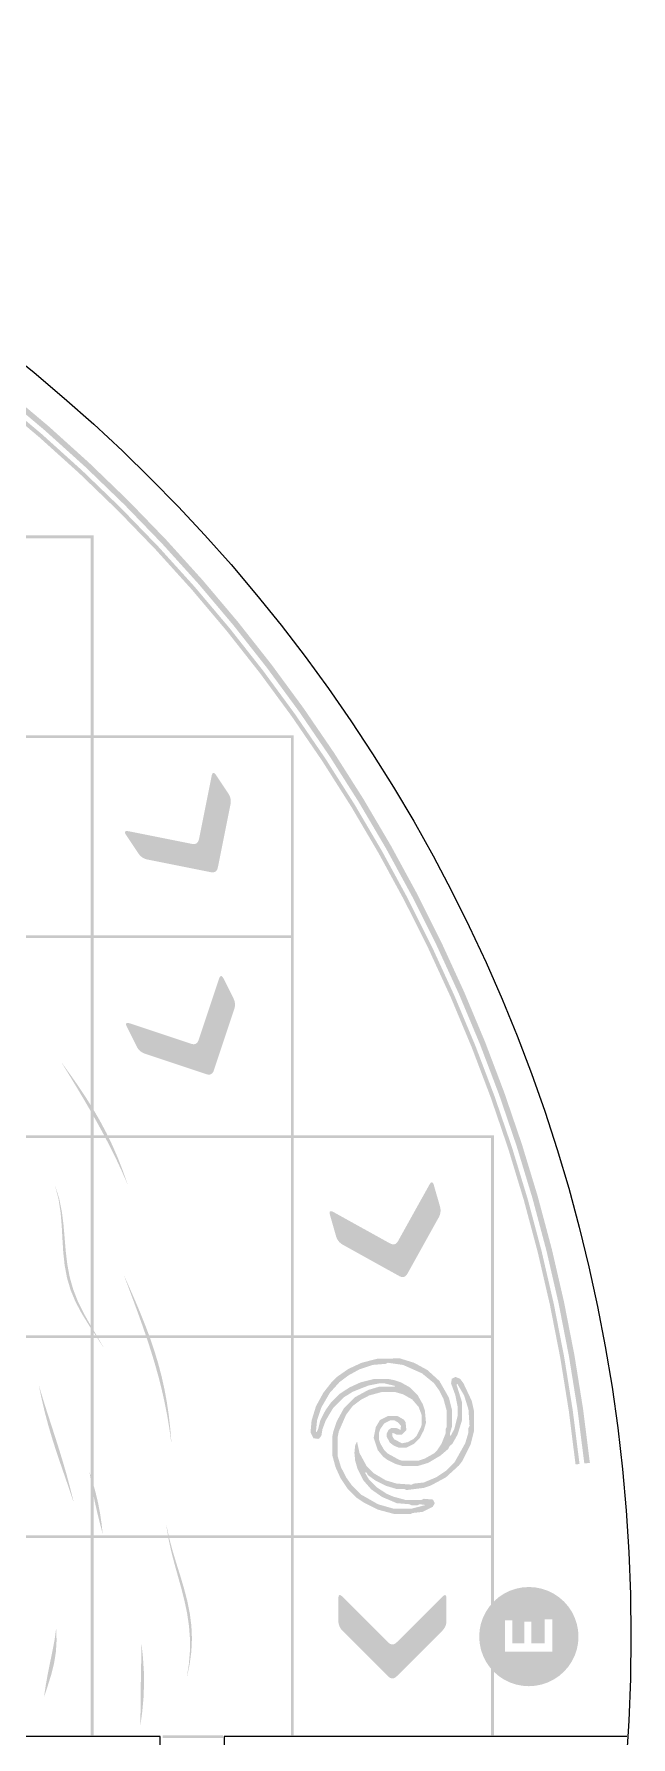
# Model space of a CAD drawing. Header units: millimetres. Extents: x 5 to 414, y 6 to 775.
# Drawn here: x 331.7 to 401.3, y 185.4 to 384.2 of the extents above; entities that cross this region are included whole.
import ezdxf

# ---------------------------------------------------------------- set-up
doc = ezdxf.new("R2010")
doc.units = ezdxf.units.MM
doc.layers.add('CUT', color=1, linetype='Continuous')
doc.layers.add('RASTER', color=7, linetype='Continuous')

msp = doc.modelspace()

# ---------------------------------------------------------------- hatches: boundary and pattern name
at = {"layer": 'RASTER'}
for points in [[(230.155, 382.369), (236.414, 381.58), (242.644, 380.581), (248.835, 379.371), (254.982, 377.952), (261.078, 376.326), (267.115, 374.494), (273.087, 372.459), (278.986, 370.224), (284.807, 367.79), (290.541, 365.16), (296.183, 362.338), (301.727, 359.326), (307.166, 356.129), (312.493, 352.749), (317.702, 349.191), (322.789, 345.458), (327.746, 341.556), (332.568, 337.488), (337.249, 333.259), (341.785, 328.874), (346.17, 324.338), (350.399, 319.657), (354.467, 314.835), (358.369, 309.878), (362.102, 304.791), (365.66, 299.582), (369.04, 294.255), (372.237, 288.816), (375.249, 283.273), (378.071, 277.63), (380.701, 271.896), (383.135, 266.075), (385.37, 260.176), (387.405, 254.204), (389.237, 248.167), (390.863, 242.071), (392.282, 235.924), (393.492, 229.733), (394.491, 223.503), (395.28, 217.244), (394.815, 217.194), (394.029, 223.437), (393.032, 229.651), (391.825, 235.827), (390.41, 241.959), (388.787, 248.039), (386.961, 254.061), (384.931, 260.018), (382.701, 265.902), (380.273, 271.708), (377.65, 277.428), (374.835, 283.057), (371.831, 288.586), (368.641, 294.011), (365.27, 299.325), (361.721, 304.522), (357.998, 309.595), (354.105, 314.54), (350.047, 319.35), (345.829, 324.02), (341.455, 328.544), (336.931, 332.918), (332.261, 337.136), (327.451, 341.194), (322.506, 345.087), (317.432, 348.81), (312.236, 352.359), (306.922, 355.73), (301.497, 358.92), (295.968, 361.924), (290.339, 364.739), (284.619, 367.362), (278.813, 369.79), (272.929, 372.02), (266.972, 374.05), (260.95, 375.877), (254.87, 377.499), (248.738, 378.914), (242.562, 380.121), (236.348, 381.118), (230.105, 381.904)], [(230.286, 383.576), (236.587, 382.782), (242.856, 381.776), (249.088, 380.558), (255.275, 379.13), (261.411, 377.493), (267.487, 375.65), (273.498, 373.602), (279.436, 371.352), (285.294, 368.902), (291.066, 366.255), (296.745, 363.414), (302.325, 360.383), (307.799, 357.165), (313.16, 353.763), (318.404, 350.182), (323.523, 346.425), (328.513, 342.497), (333.366, 338.403), (338.078, 334.146), (342.644, 329.733), (347.057, 325.167), (351.314, 320.455), (355.408, 315.602), (359.336, 310.612), (363.093, 305.493), (366.674, 300.249), (370.076, 294.888), (373.294, 289.414), (376.325, 283.834), (379.166, 278.155), (381.813, 272.383), (384.263, 266.525), (386.513, 260.587), (388.561, 254.576), (390.404, 248.5), (392.041, 242.364), (393.469, 236.177), (394.687, 229.945), (395.693, 223.676), (396.487, 217.375), (395.837, 217.305), (395.046, 223.583), (394.043, 229.831), (392.83, 236.041), (391.407, 242.207), (389.776, 248.321), (387.939, 254.376), (385.898, 260.366), (383.655, 266.283), (381.214, 272.121), (378.576, 277.872), (375.746, 283.532), (372.725, 289.092), (369.518, 294.547), (366.128, 299.89), (362.559, 305.115), (358.815, 310.217), (354.901, 315.189), (350.821, 320.025), (346.58, 324.721), (342.182, 329.271), (337.632, 333.669), (332.936, 337.91), (328.1, 341.99), (323.128, 345.905), (318.026, 349.648), (312.801, 353.217), (307.458, 356.607), (302.003, 359.814), (296.443, 362.835), (290.783, 365.665), (285.031, 368.303), (279.194, 370.744), (273.277, 372.987), (267.287, 375.028), (261.232, 376.865), (255.118, 378.496), (248.952, 379.919), (242.742, 381.132), (236.494, 382.135), (230.216, 382.926)], [(314.912, 325.677), (338.588, 325.677), (338.588, 325.351), (314.912, 325.351)], [(338.262, 325.351), (338.588, 325.351), (338.588, 302.327), (338.262, 302.327)], [(314.912, 302.327), (338.588, 302.327), (338.588, 302.001), (314.912, 302.001)], [(338.262, 302.327), (361.938, 302.327), (361.938, 302.001), (338.262, 302.001)], [(338.262, 302.001), (338.588, 302.001), (338.588, 278.977), (338.262, 278.977)], [(361.612, 302.001), (361.938, 302.001), (361.938, 278.977), (361.612, 278.977)], [(352.359, 297.573), (352.397, 297.725), (352.443, 297.838), (352.497, 297.91), (352.559, 297.943), (352.629, 297.936), (352.706, 297.89), (352.792, 297.803), (352.885, 297.678), (354.309, 295.54), (354.398, 295.393), (354.471, 295.242), (354.527, 295.089), (354.567, 294.932), (354.59, 294.771), (354.596, 294.608), (354.587, 294.441), (354.561, 294.271), (353.087, 286.902), (353.044, 286.743), (352.984, 286.61), (352.907, 286.502), (352.812, 286.421), (352.7, 286.365), (352.572, 286.335), (352.426, 286.331), (352.263, 286.352), (344.894, 287.826), (344.727, 287.867), (344.569, 287.923), (344.42, 287.992), (344.281, 288.075), (344.152, 288.172), (344.031, 288.283), (343.92, 288.407), (343.818, 288.546), (342.393, 290.683), (342.313, 290.818), (342.266, 290.93), (342.253, 291.019), (342.274, 291.086), (342.328, 291.131), (342.416, 291.152), (342.537, 291.152), (342.692, 291.129), (350.061, 289.655), (350.224, 289.634), (350.37, 289.638), (350.499, 289.668), (350.61, 289.724), (350.705, 289.805), (350.782, 289.913), (350.842, 290.046), (350.885, 290.205)], [(314.912, 278.977), (338.588, 278.977), (338.588, 278.651), (314.912, 278.651)], [(338.262, 278.977), (361.938, 278.977), (361.938, 278.651), (338.262, 278.651)], [(338.262, 278.651), (338.588, 278.651), (338.588, 255.627), (338.262, 255.627)], [(361.612, 278.651), (361.938, 278.651), (361.938, 255.627), (361.612, 255.627)], [(353.22, 273.889), (353.277, 274.035), (353.337, 274.14), (353.399, 274.205), (353.465, 274.23), (353.533, 274.215), (353.604, 274.159), (353.678, 274.063), (353.755, 273.927), (354.904, 271.629), (354.973, 271.472), (355.027, 271.314), (355.063, 271.154), (355.083, 270.993), (355.086, 270.831), (355.073, 270.668), (355.042, 270.504), (354.995, 270.338), (352.619, 263.209), (352.557, 263.057), (352.48, 262.932), (352.39, 262.835), (352.287, 262.766), (352.169, 262.724), (352.037, 262.711), (351.892, 262.724), (351.733, 262.766), (344.604, 265.142), (344.443, 265.204), (344.293, 265.278), (344.154, 265.365), (344.027, 265.465), (343.91, 265.577), (343.804, 265.702), (343.709, 265.84), (343.626, 265.99), (342.477, 268.288), (342.414, 268.431), (342.381, 268.548), (342.38, 268.638), (342.408, 268.702), (342.467, 268.74), (342.557, 268.75), (342.677, 268.735), (342.828, 268.693), (349.958, 266.316), (350.117, 266.275), (350.262, 266.261), (350.394, 266.275), (350.511, 266.316), (350.615, 266.386), (350.705, 266.482), (350.781, 266.607), (350.844, 266.759)], [(334.92, 264.039), (335.858, 262.736), (336.778, 261.419), (337.669, 260.081), (338.521, 258.72), (339.326, 257.333), (340.079, 255.918), (340.775, 254.476), (341.413, 253.008), (341.995, 251.516), (342.524, 250.004), (342.507, 249.997), (341.873, 251.466), (341.198, 252.916), (340.486, 254.349), (339.745, 255.767), (338.978, 257.17), (338.19, 258.562), (337.386, 259.942), (336.569, 261.313), (335.741, 262.675), (334.904, 264.03)], [(314.912, 255.627), (338.588, 255.627), (338.588, 255.301), (314.912, 255.301)], [(338.262, 255.627), (361.938, 255.627), (361.938, 255.301), (338.262, 255.301)], [(338.262, 255.301), (338.588, 255.301), (338.588, 232.277), (338.262, 232.277)], [(361.612, 255.627), (385.288, 255.627), (385.288, 255.301), (361.612, 255.301)], [(361.612, 255.301), (361.938, 255.301), (361.938, 232.277), (361.612, 232.277)], [(384.962, 255.301), (385.288, 255.301), (385.288, 232.277), (384.962, 232.277)], [(334.136, 249.662), (334.587, 248.215), (334.89, 246.712), (335.083, 245.174), (335.216, 243.623), (335.346, 242.08), (335.526, 240.564), (335.803, 239.088), (336.206, 237.658), (336.744, 236.27), (337.405, 234.916), (338.155, 233.582), (338.947, 232.252), (339.725, 230.908), (339.707, 230.903), (338.857, 232.227), (337.997, 233.537), (337.188, 234.852), (336.481, 236.188), (335.91, 237.562), (335.491, 238.984), (335.215, 240.456), (335.053, 241.975), (334.958, 243.527), (334.872, 245.093), (334.738, 246.652), (334.5, 248.179), (334.119, 249.654)], [(377.76, 249.848), (377.843, 249.981), (377.921, 250.074), (377.995, 250.126), (378.064, 250.139), (378.128, 250.111), (378.188, 250.043), (378.243, 249.935), (378.293, 249.787), (378.999, 247.317), (379.039, 247.15), (379.062, 246.984), (379.068, 246.821), (379.058, 246.659), (379.031, 246.499), (378.988, 246.341), (378.928, 246.185), (378.851, 246.031), (375.201, 239.462), (375.112, 239.324), (375.014, 239.215), (374.908, 239.137), (374.793, 239.088), (374.67, 239.069), (374.538, 239.079), (374.398, 239.12), (374.249, 239.19), (367.68, 242.839), (367.533, 242.93), (367.4, 243.03), (367.279, 243.141), (367.172, 243.263), (367.078, 243.395), (366.997, 243.537), (366.93, 243.69), (366.875, 243.853), (366.169, 246.323), (366.134, 246.475), (366.123, 246.596), (366.138, 246.685), (366.178, 246.743), (366.243, 246.769), (366.333, 246.763), (366.449, 246.725), (366.589, 246.656), (373.158, 243.007), (373.307, 242.936), (373.448, 242.896), (373.579, 242.885), (373.703, 242.905), (373.818, 242.954), (373.924, 243.032), (374.022, 243.141), (374.111, 243.279)], [(342.191, 239.158), (342.82, 237.74), (343.441, 236.315), (344.046, 234.881), (344.624, 233.435), (345.168, 231.976), (345.669, 230.503), (346.12, 229.015), (346.517, 227.513), (346.857, 225.997), (347.139, 224.469), (347.365, 222.932), (347.538, 221.386), (347.664, 219.835), (347.646, 219.832), (347.433, 221.367), (347.178, 222.896), (346.881, 224.418), (346.542, 225.93), (346.162, 227.433), (345.745, 228.927), (345.295, 230.41), (344.816, 231.885), (344.313, 233.351), (343.792, 234.809), (343.259, 236.261), (342.717, 237.709), (342.173, 239.153)], [(314.912, 232.277), (338.588, 232.277), (338.588, 231.951), (314.912, 231.951)], [(338.262, 232.277), (361.938, 232.277), (361.938, 231.951), (338.262, 231.951)], [(338.262, 231.951), (338.588, 231.951), (338.588, 208.927), (338.262, 208.927)], [(361.612, 232.277), (385.288, 232.277), (385.288, 231.951), (361.612, 231.951)], [(361.612, 231.951), (361.938, 231.951), (361.938, 208.927), (361.612, 208.927)], [(384.962, 231.951), (385.288, 231.951), (385.288, 208.927), (384.962, 208.927)], [(332.244, 226.312), (332.687, 224.836), (333.152, 223.361), (333.628, 221.886), (334.107, 220.406), (334.578, 218.92), (335.033, 217.426), (335.466, 215.924), (335.871, 214.412), (336.245, 212.893), (336.226, 212.89), (335.725, 214.392), (335.209, 215.885), (334.694, 217.371), (334.196, 218.853), (333.725, 220.334), (333.291, 221.818), (332.897, 223.307), (332.544, 224.803), (332.226, 226.308)], [(338.15, 216.229), (338.504, 215.066), (338.831, 213.896), (339.112, 212.718), (339.339, 211.53), (339.515, 210.336), (339.653, 209.137), (339.634, 209.135), (339.333, 210.317), (339.037, 211.497), (338.767, 212.676), (338.529, 213.857), (338.322, 215.041), (338.132, 216.226)], [(314.912, 208.927), (338.588, 208.927), (338.588, 208.601), (314.912, 208.601)], [(338.262, 208.927), (361.938, 208.927), (361.938, 208.601), (338.262, 208.601)], [(347.103, 210.044), (347.412, 208.597), (347.796, 207.151), (348.231, 205.703), (348.685, 204.249), (349.122, 202.785), (349.508, 201.312), (349.809, 199.83), (350.001, 198.342), (350.066, 196.85), (349.997, 195.358), (349.8, 193.87), (349.49, 192.389), (349.472, 192.39), (349.704, 193.872), (349.828, 195.36), (349.834, 196.85), (349.721, 198.339), (349.499, 199.824), (349.187, 201.303), (348.812, 202.773), (348.405, 204.234), (347.999, 205.689), (347.627, 207.139), (347.315, 208.589), (347.084, 210.042)], [(361.612, 208.927), (385.288, 208.927), (385.288, 208.601), (361.612, 208.601)], [(338.262, 208.601), (338.588, 208.601), (338.588, 185.577), (338.262, 185.577)], [(361.612, 208.601), (361.938, 208.601), (361.938, 185.577), (361.612, 185.577)], [(384.962, 208.601), (385.288, 208.601), (385.288, 185.577), (384.962, 185.577)], [(379.259, 201.731), (379.375, 201.836), (379.476, 201.904), (379.561, 201.934), (379.631, 201.927), (379.685, 201.883), (379.724, 201.801), (379.747, 201.682), (379.755, 201.526), (379.755, 198.957), (379.747, 198.785), (379.724, 198.62), (379.685, 198.461), (379.631, 198.308), (379.561, 198.162), (379.476, 198.022), (379.375, 197.888), (379.259, 197.761), (373.945, 192.447), (373.821, 192.339), (373.698, 192.262), (373.574, 192.215), (373.45, 192.2), (373.326, 192.215), (373.202, 192.262), (373.079, 192.339), (372.955, 192.447), (367.641, 197.761), (367.525, 197.888), (367.424, 198.022), (367.339, 198.162), (367.269, 198.308), (367.215, 198.461), (367.176, 198.62), (367.153, 198.785), (367.145, 198.957), (367.145, 201.526), (367.153, 201.682), (367.176, 201.801), (367.215, 201.883), (367.269, 201.927), (367.339, 201.934), (367.424, 201.904), (367.525, 201.836), (367.641, 201.731), (372.955, 196.417), (373.079, 196.309), (373.202, 196.231), (373.326, 196.185), (373.45, 196.169), (373.574, 196.185), (373.698, 196.231), (373.821, 196.309), (373.945, 196.417)], [(334.23, 197.935), (334.276, 196.62), (334.197, 195.306), (333.988, 193.996), (333.665, 192.694), (333.264, 191.402), (332.839, 190.118), (332.82, 190.119), (333.013, 191.414), (333.243, 192.709), (333.504, 194.008), (333.776, 195.312), (334.025, 196.621), (334.212, 197.934)], [(344.196, 196.166), (344.355, 194.594), (344.456, 193.02), (344.477, 191.446), (344.412, 189.875), (344.267, 188.308), (344.057, 186.747), (344.039, 186.749), (344.068, 188.321), (344.082, 189.892), (344.098, 191.462), (344.124, 193.03), (344.156, 194.598), (344.178, 196.166)], [(346.668, 185.577), (353.673, 185.577), (353.673, 185.251), (346.668, 185.251)]]:
    msp.add_hatch(color=7, dxfattribs=at).paths.add_polyline_path(points)
h = msp.add_hatch(color=7, dxfattribs=at)
h.paths.add_polyline_path([(371.688, 229.537), (374.318, 229.575), (375.971, 229.067), (377.534, 228.215), (378.932, 226.945), (380.037, 225), (380.419, 223.475), (380.419, 221.696), (380.165, 220.806), (380.203, 220.463), (380.673, 221.315), (381.054, 222.84), (381.054, 223.983), (380.8, 225.254), (380.292, 226.652), (380.381, 227.199), (380.8, 227.415), (381.346, 227.199), (381.728, 226.69), (382.706, 224.619), (382.96, 223.475), (382.96, 221.06), (382.579, 219.535), (381.601, 217.591), (381.219, 217.082), (379.694, 215.685), (377.877, 214.706), (377.114, 214.452), (375.081, 214.198), (374.827, 214.325), (373.937, 214.325), (372.666, 214.706), (371.484, 215.303), (370.595, 215.939), (370.417, 216.269), (370.252, 216.231), (370.722, 215.43), (371.611, 214.541), (372.755, 213.778), (373.556, 213.435), (374.954, 213.054), (376.86, 213.054), (377.114, 213.181), (378.169, 213.092), (378.385, 212.673), (378.169, 212.253), (376.987, 211.656), (375.844, 211.529), (375.589, 211.402), (373.683, 211.402), (371.777, 211.91), (370.086, 212.761), (369.324, 213.27), (368.18, 214.414), (367.418, 215.557), (366.82, 216.866), (366.439, 218.264), (366.439, 220.425), (366.566, 221.06), (366.947, 222.204), (367.799, 223.767), (369.07, 225.038), (370.633, 225.89), (371.904, 226.271), (373.683, 226.271), (373.772, 226.36), (372.539, 226.652), (371.904, 226.652), (370.633, 226.398), (368.816, 225.674), (367.799, 225.038), (366.528, 223.767), (365.676, 222.331), (365.295, 221.315), (365.168, 220.552), (364.952, 220.26), (364.787, 220.171), (364.24, 220.26), (363.897, 220.933), (364.024, 222.331), (364.533, 223.983), (365.384, 225.547), (366.274, 226.69), (367.036, 227.453), (368.307, 228.343), (369.87, 229.067)])
h.paths.add_polyline_path([(372.92, 229.067), (372.666, 228.94), (371.141, 228.813), (369.616, 228.304), (368.307, 227.58), (367.29, 226.817), (366.147, 225.547), (365.168, 223.856), (364.66, 222.331), (364.533, 221.06), (364.622, 220.971), (364.787, 221.315), (365.041, 222.331), (365.638, 223.513), (366.274, 224.403), (367.29, 225.42), (368.434, 226.182), (369.743, 226.779), (371.268, 227.161), (373.048, 227.161), (373.683, 227.034), (374.446, 226.779), (375.5, 226.182), (376.39, 225.292), (376.987, 224.238), (377.241, 223.475), (377.369, 222.077), (377.114, 221.187), (376.644, 220.26), (376.009, 219.624), (375.081, 219.154), (374.191, 219.154), (373.645, 219.37), (373.137, 219.751), (372.793, 220.425), (372.793, 220.806), (373.009, 221.226), (373.302, 221.442), (373.937, 221.442), (374.407, 221.226), (374.446, 221.696), (374.102, 222.115), (373.683, 222.331), (373.175, 222.331), (372.501, 221.988), (372.031, 221.315), (371.904, 220.933), (371.904, 220.044), (372.031, 219.662), (372.501, 218.862), (372.882, 218.48), (374.191, 217.756), (374.573, 217.629), (376.479, 217.629), (377.241, 217.883), (378.296, 218.48), (378.678, 218.862), (379.186, 219.624), (379.656, 220.806), (379.656, 221.315), (379.783, 221.569), (379.783, 223.475), (379.402, 224.873), (378.932, 225.801), (378.296, 226.69), (376.898, 227.834), (374.7, 228.813)], flags=0)
h.paths.add_polyline_path([(381.016, 226.614), (380.927, 226.525), (381.562, 224.492), (381.562, 222.331), (381.054, 220.679), (380.457, 219.624), (380.126, 219.319), (379.948, 218.989), (379.059, 218.226), (377.623, 217.375), (376.352, 216.994), (374.7, 216.994), (373.81, 217.248), (372.882, 217.718), (372.374, 218.099), (371.739, 218.862), (371.268, 220.298), (371.522, 221.569), (371.993, 222.369), (372.92, 222.84), (374.064, 222.84), (374.789, 222.42), (374.992, 222.115), (375.081, 221.187), (374.573, 220.679), (373.937, 220.679), (373.467, 220.895), (373.429, 220.552), (373.645, 220.133), (374.573, 219.662), (375.208, 219.789), (375.882, 220.133), (376.263, 220.514), (376.733, 221.442), (376.86, 221.823), (376.86, 222.967), (376.517, 223.894), (375.755, 224.784), (374.7, 225.381), (373.81, 225.636), (372.158, 225.636), (370.76, 225.254), (369.832, 224.784), (368.816, 224.022), (368.053, 223.005), (367.201, 221.06), (367.074, 220.425), (367.074, 218.137), (367.456, 216.866), (368.053, 215.685), (368.688, 214.795), (369.832, 213.651), (371.777, 212.545), (373.556, 212.037), (375.716, 212.037), (377.33, 212.456), (376.606, 212.545), (376.352, 212.418), (375.716, 212.418), (375.462, 212.545), (373.937, 212.673), (372.247, 213.397), (370.976, 214.287), (370.086, 215.303), (369.362, 216.739), (369.108, 217.629), (369.019, 218.557), (369.108, 219.408), (369.324, 219.878), (369.616, 218.519), (370.468, 216.955), (371.23, 216.193), (372.666, 215.341), (373.937, 214.96), (375.716, 214.833), (375.971, 214.96), (377.114, 215.087), (378.55, 215.685), (379.694, 216.447), (380.711, 217.464), (381.944, 219.662), (382.325, 220.933), (382.325, 221.442), (382.452, 221.696), (382.325, 223.602), (381.817, 225.254)], flags=0)
h = msp.add_hatch(color=7, dxfattribs=at)
h.paths.add_polyline_path([(395.158, 197.089), (395.109, 196.333), (394.961, 195.59), (394.718, 194.873), (394.383, 194.194), (393.962, 193.564), (393.462, 192.994), (392.893, 192.495), (392.263, 192.074), (391.584, 191.739), (390.866, 191.496), (390.123, 191.348), (389.368, 191.298), (388.612, 191.348), (387.869, 191.496), (387.152, 191.739), (386.472, 192.074), (385.842, 192.495), (385.273, 192.994), (384.773, 193.564), (384.353, 194.194), (384.018, 194.873), (383.774, 195.59), (383.626, 196.333), (383.577, 197.089), (383.626, 197.845), (383.774, 198.588), (384.018, 199.305), (384.353, 199.984), (384.773, 200.614), (385.273, 201.184), (385.842, 201.683), (386.472, 202.104), (387.152, 202.439), (387.869, 202.683), (388.612, 202.83), (389.368, 202.88), (390.123, 202.83), (390.866, 202.683), (391.584, 202.439), (392.263, 202.104), (392.893, 201.683), (393.462, 201.184), (393.962, 200.614), (394.383, 199.984), (394.718, 199.305), (394.961, 198.588), (395.109, 197.845)])
h.paths.add_polyline_path([(386.569, 195.314), (392.104, 195.314), (392.104, 199.122), (391.228, 199.122), (391.228, 196.299), (389.665, 196.299), (389.665, 198.84), (388.836, 198.84), (388.836, 196.299), (387.429, 196.299), (387.429, 198.981), (386.569, 198.981), (386.569, 195.314)], flags=0)

# ---------------------------------------------------------------- linework, layer by layer
at = {"layer": 'CUT'}
for points in [[(346.364, 181.468), (346.364, 185.414), (307.136, 185.414)], [(400.779, 185.414), (353.836, 185.414), (353.836, 181.468)]]:
    msp.add_lwpolyline(points, dxfattribs=at)
msp.add_circle((210, 197.089), 191.273, dxfattribs=at)

doc.saveas('drawing.dxf')
